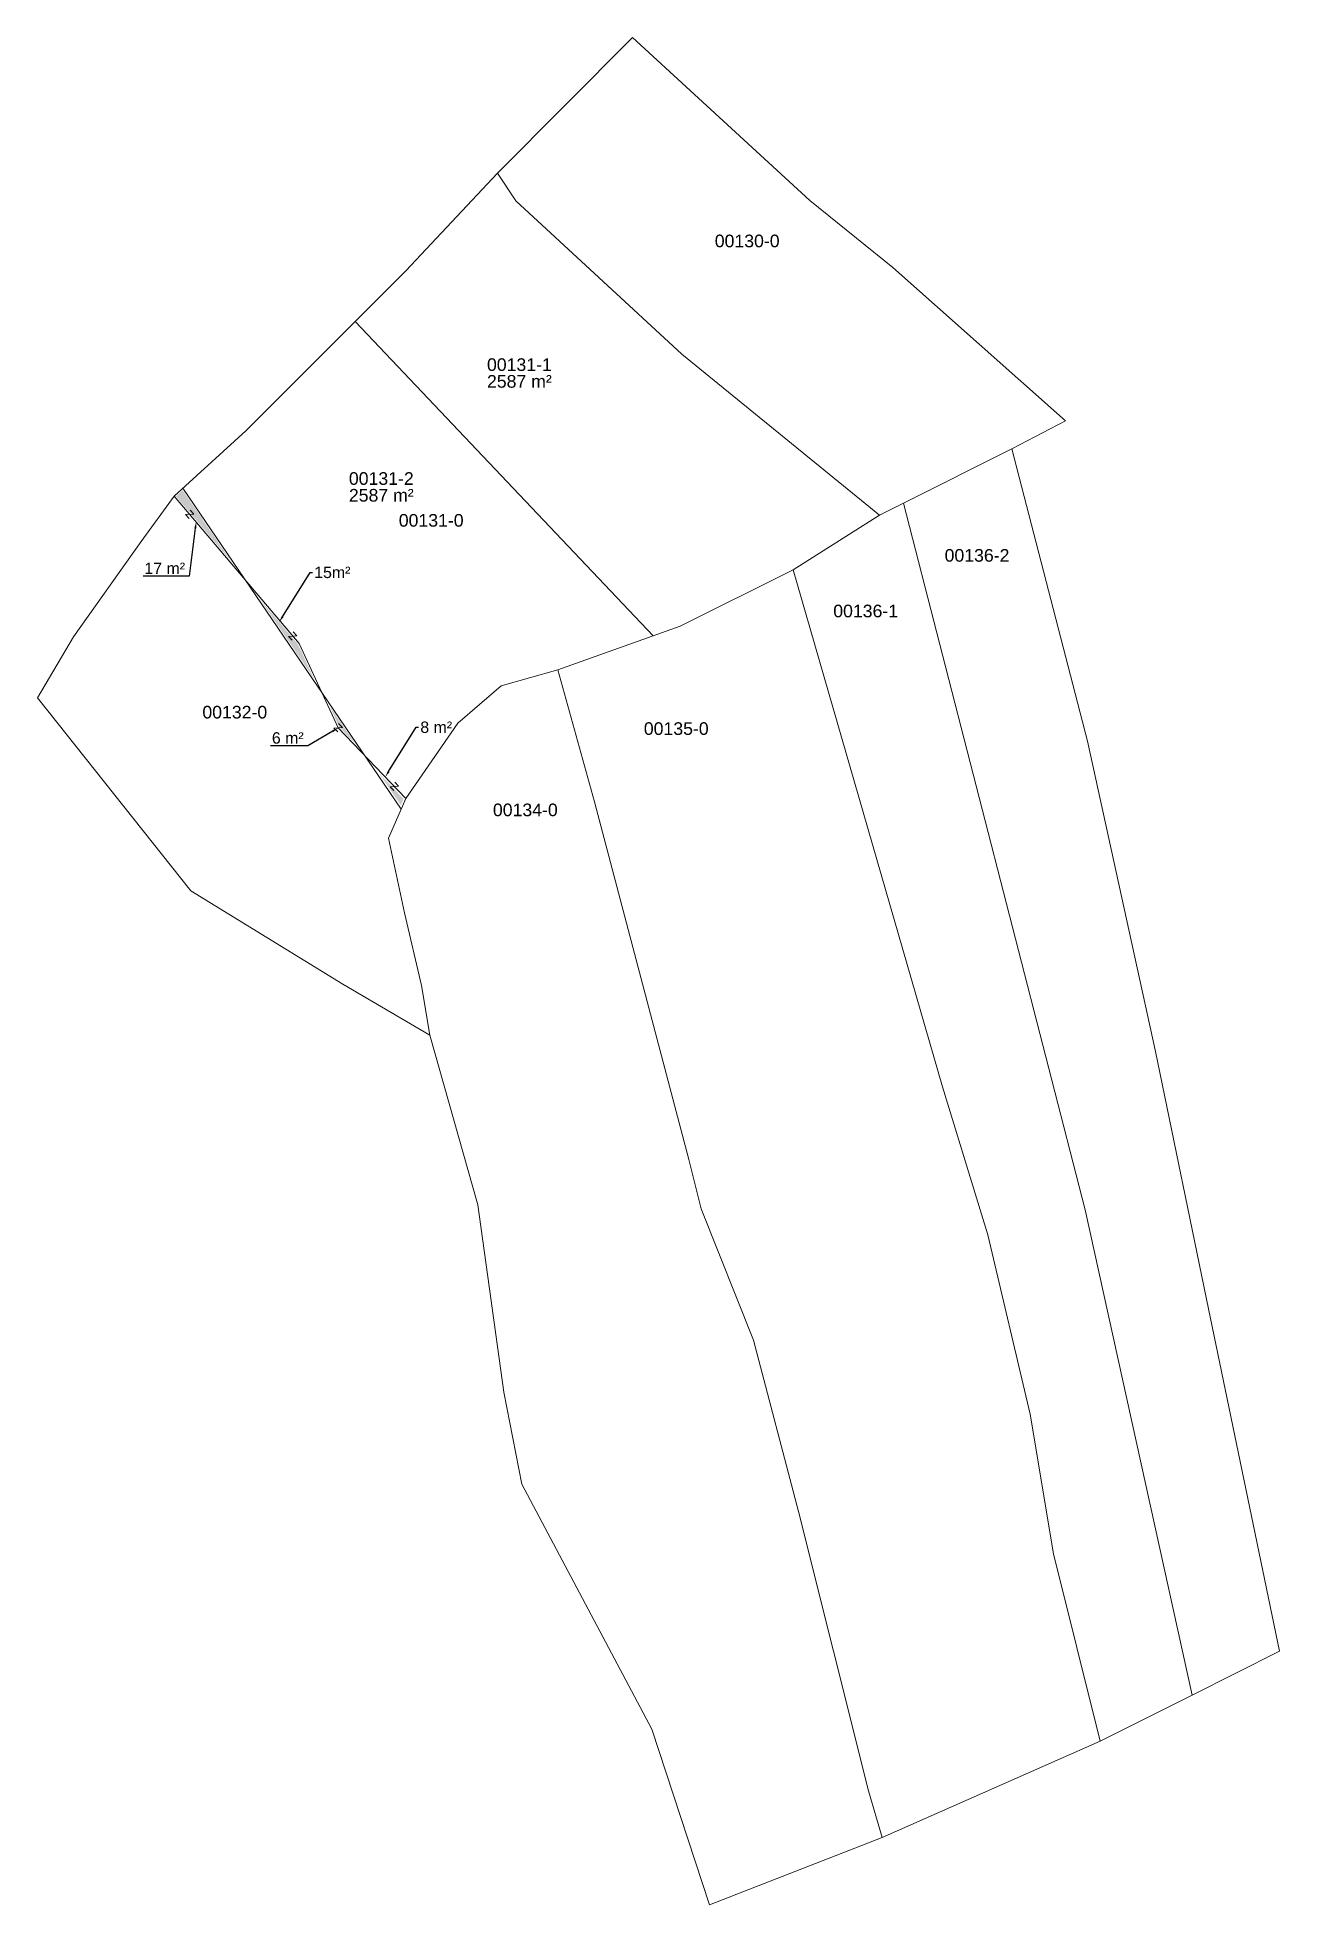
# Model space of a CAD drawing. Header units: metres. Extents: x 7511646 to 7511842, y 4698590 to 4698885.
import ezdxf
from ezdxf import colors
from ezdxf.entities.mleader import LeaderData, LeaderLine
from ezdxf.math import Vec2, Vec3

# ---------------------------------------------------------------- set-up
doc = ezdxf.new("R2010")
doc.units = ezdxf.units.M
for name, color, linetype, lineweight in [('Ndarjet', 1, 'Continuous', 0), ('Nr Parceles Baze', 7, 'Continuous', 0), ('Nr-Kojshi', 251, 'Continuous', 0), ('Nr-Ri', 1, 'Continuous', 0), ('Parc-Kojshi', 251, 'Continuous', 0), ('Parcela Baze', 7, 'Continuous', 0), ('rregullimi  parc', 5, 'Continuous', 0), ('symbol', 1, 'Continuous', 0)]:
    doc.layers.add(name, color=color, linetype=linetype, lineweight=lineweight)
doc.styles.get("Standard").update_dxf_attribs({"font": 'arial.ttf'})

msp = doc.modelspace()

# ---------------------------------------------------------------- hatches: boundary and pattern name
at = {"layer": 'rregullimi  parc'}
h = msp.add_hatch(color=256, dxfattribs=at)
h.dxf.hatch_style = 1
h.paths.add_polyline_path([(7511668.94, 4698813.48), (7511667.87, 4698812.51), (7511676.64, 4698802.16)])
h.paths.add_polyline_path([(7511692.12, 4698779.4), (7511693.69, 4698776.01), (7511696.22, 4698773.37)])
h = msp.add_hatch(color=3, dxfattribs=at)
h.dxf.hatch_style = 1
h.paths.add_polyline_path([(7511681.23, 4698796.12), (7511689.69, 4698783.69), (7511687.17, 4698789.11)])
h = msp.add_hatch(color=3, dxfattribs=at)
h.dxf.hatch_style = 1
h.paths.add_polyline_path([(7511700, 4698768.69), (7511703.44, 4698763.64), (7511703.87, 4698764.65)])

# ---------------------------------------------------------------- linework, layer by layer
at = {"layer": 'Ndarjet', "flags": 128}
msp.add_lwpolyline([(7511696.2, 4698840.18), (7511743.35, 4698790.42)], dxfattribs=at)
at = {"layer": 'Parc-Kojshi', "flags": 128}
for points in [[(7511740.07, 4698885.13), (7511768.14, 4698859.34), (7511781.25, 4698848.72), (7511808.56, 4698824.44), (7511800.09, 4698820.01), (7511782.93, 4698811.43), (7511779.16, 4698809.55), (7511747.88, 4698835), (7511721.6, 4698859.27), (7511718.74, 4698863.67), (7511740.07, 4698885.13)], [(7511828.58, 4698622.83), (7511811.68, 4698699.6), (7511782.93, 4698811.43), (7511800.09, 4698820.01), (7511812.03, 4698773.79), (7511822.77, 4698724.69), (7511831.16, 4698683.95), (7511842.43, 4698629.77), (7511828.58, 4698622.83)], [(7511782.93, 4698811.43), (7511811.68, 4698699.6), (7511828.58, 4698622.83), (7511814.02, 4698615.53), (7511806.65, 4698645.16), (7511802.98, 4698667.27), (7511796.26, 4698695.66), (7511789.11, 4698719.07), (7511765.48, 4698800.87), (7511779.16, 4698809.55), (7511782.93, 4698811.43)], [(7511728.25, 4698785.05), (7511747.64, 4698791.95), (7511765.48, 4698800.87), (7511789.11, 4698719.07), (7511796.26, 4698695.66), (7511802.98, 4698667.27), (7511806.65, 4698645.16), (7511814.02, 4698615.53), (7511779.57, 4698600.29), (7511777.41, 4698607.66), (7511766.35, 4698651.88), (7511759.2, 4698678.97), (7511750.96, 4698699.78), (7511749.01, 4698707.58), (7511734.06, 4698764.15), (7511728.25, 4698785.05)], [(7511704.23, 4698764.71), (7511712.44, 4698776.61), (7511719.33, 4698782.55), (7511728.25, 4698785.05), (7511734.06, 4698764.15), (7511749.01, 4698707.58), (7511750.96, 4698699.78), (7511759.2, 4698678.97), (7511766.35, 4698651.88), (7511777.41, 4698607.66), (7511779.57, 4698600.29), (7511752.26, 4698589.67), (7511743.16, 4698617.42), (7511722.57, 4698656.22), (7511719.75, 4698670.74), (7511715.64, 4698700.43), (7511708.03, 4698727.25), (7511706.73, 4698735.1), (7511703.99, 4698746.63), (7511701.49, 4698758.41), (7511704.23, 4698764.71)]]:
    msp.add_lwpolyline(points, dxfattribs=at)
at = {"layer": 'Parcela Baze', "flags": 128}
for points in [[(7511718.74, 4698863.67), (7511721.6, 4698859.27), (7511747.88, 4698835), (7511779.16, 4698809.55), (7511765.48, 4698800.87), (7511747.64, 4698791.95), (7511728.25, 4698785.05), (7511719.33, 4698782.55), (7511712.44, 4698776.61), (7511704.23, 4698764.71), (7511693.53, 4698775.89), (7511687.34, 4698789.21), (7511667.6, 4698812.53), (7511678.9, 4698822.87), (7511704.23, 4698848.21), (7511718.74, 4698863.67)], [(7511667.6, 4698812.53), (7511687.34, 4698789.21), (7511693.53, 4698775.89), (7511704.23, 4698764.71), (7511701.49, 4698758.41), (7511703.99, 4698746.63), (7511706.73, 4698735.1), (7511708.03, 4698727.25), (7511694.24, 4698735.34), (7511670.21, 4698750.09), (7511645.95, 4698780.65), (7511651.66, 4698790.29), (7511662.36, 4698805.39), (7511667.6, 4698812.53)]]:
    msp.add_lwpolyline(points, dxfattribs=at)
at = {"layer": 'rregullimi  parc', "flags": 128}
msp.add_lwpolyline([(7511668.97, 4698813.79), (7511703.5, 4698763.02)], dxfattribs=at)
at = {"layer": 'symbol', "flags": 128}
for points in [[(7511670.1, 4698810.32), (7511670.69, 4698809.71), (7511669.36, 4698809.61), (7511669.96, 4698809)], [(7511686.41, 4698791.06), (7511687, 4698790.45), (7511685.67, 4698790.35), (7511686.26, 4698789.74)], [(7511693.6, 4698776.56), (7511694.19, 4698775.94), (7511692.86, 4698775.84), (7511693.45, 4698775.23)], [(7511702.48, 4698767.28), (7511703.07, 4698766.67), (7511701.74, 4698766.57), (7511702.34, 4698765.95)]]:
    msp.add_lwpolyline(points, dxfattribs=at)

# ---------------------------------------------------------------- texts
at = {"layer": 'Nr Parceles Baze'}
for s, p in [('00131-0', (7511703.11, 4698807.71)), ('00132-0', (7511672.05, 4698777.36))]:
    msp.add_text(s, height=2, dxfattribs=at).set_placement(p)
at = {"layer": 'Nr-Kojshi'}
for s, p in [('00130-0', (7511753.09, 4698851.92)), ('00136-2', (7511789.44, 4698802.17)), ('00136-1', (7511771.83, 4698793.37)), ('00135-0', (7511741.87, 4698774.76)), ('00134-0', (7511718, 4698761.9))]:
    msp.add_text(s, height=2, dxfattribs=at).set_placement(p)
at = {"layer": 'Nr-Ri'}
for s, p in [('00131-1', (7511717.06, 4698832.35)), ('2587 m²', (7511717.06, 4698829.7)), ('00131-2', (7511695.22, 4698814.33)), ('2587 m²', (7511695.22, 4698811.68))]:
    msp.add_text(s, height=2, dxfattribs=at).set_placement(p)

# ---------------------------------------------------------------- leaders
at = {"layer": 'rregullimi  parc'}
ml = msp.add_multileader_mtext('Standard', dxfattribs=at)
ml.set_content('17 m²', color=256)
ml.set_leader_properties()
ml.build(insert=Vec2(0, 0))
ml.multileader.update_dxf_attribs({"text_right_attachment_type": 6, "dogleg_length": 0.36, "arrow_head_size": 1})
ctx = ml.context
ctx.base_point, ctx.char_height, ctx.arrow_head_size, ctx.landing_gap_size, ctx.plane_origin = Vec3(7511662.9, 4698801.12), 1.8, 1, 0.3, Vec3(7511671.06, 4698808.44)
ctx.right_attachment, ctx.text_align_type = 6, 2
notes = []
notes.append((ctx, [(1, (1, 1, 0), (7511669.97, 4698799.86), (-1, 0), 0.36, [(0, [(7511671.06, 4698808.44)], 0, [])])]))
ctx.mtext.insert, ctx.mtext.alignment, ctx.mtext.flow_direction = Vec3(7511669.31, 4698802.02), 3, 5
at = {"layer": 'rregullimi  parc', "color": 3}
ml = msp.add_multileader_mtext('Standard', dxfattribs=at)
ml.set_content('15m²', color=3)
ml.set_leader_properties()
ml.build(insert=Vec2(0, 0))
ml.multileader.update_dxf_attribs({"text_right_attachment_type": 6, "dogleg_length": 0.36, "arrow_head_size": 1})
ctx = ml.context
ctx.base_point, ctx.char_height, ctx.arrow_head_size, ctx.landing_gap_size, ctx.plane_origin = Vec3(7511689.44, 4698800.47), 1.8, 1, 0.3, Vec3(7511684.2, 4698792.61)
ctx.right_attachment = 6
notes.append((ctx, [(0, (1, 1, 0), (7511689.08, 4698800.47), (1, 0), 0.36, [(0, [(7511684.2, 4698792.61)], 0, [])])]))
ctx.mtext.insert, ctx.mtext.flow_direction = Vec3(7511689.74, 4698801.38), 5
at = {"layer": 'rregullimi  parc'}
ml = msp.add_multileader_mtext('Standard', dxfattribs=at)
ml.set_content('6 m²', color=256)
ml.set_leader_properties()
ml.build(insert=Vec2(0, 0))
ml.multileader.update_dxf_attribs({"text_right_attachment_type": 6, "dogleg_length": 0.36, "arrow_head_size": 1})
ctx = ml.context
ctx.base_point, ctx.char_height, ctx.arrow_head_size, ctx.landing_gap_size, ctx.plane_origin = Vec3(7511682.87, 4698774.27), 1.8, 1, 0.3, Vec3(7511693.46, 4698778.37)
ctx.right_attachment, ctx.text_align_type = 6, 2
notes.append((ctx, [(1, (1, 1, 0), (7511688.73, 4698773.02), (-1, 0), 0.36, [(0, [(7511693.55, 4698775.87)], 0, [])])]))
ctx.mtext.insert, ctx.mtext.alignment, ctx.mtext.flow_direction = Vec3(7511688.07, 4698775.18), 3, 5
at = {"layer": 'rregullimi  parc', "color": 3}
ml = msp.add_multileader_mtext('Standard', dxfattribs=at)
ml.set_content('8 m²', color=3)
ml.set_leader_properties()
ml.build(insert=Vec2(0, 0))
ml.multileader.update_dxf_attribs({"text_right_attachment_type": 6, "dogleg_length": 0.36, "arrow_head_size": 1})
ctx = ml.context
ctx.base_point, ctx.char_height, ctx.arrow_head_size, ctx.landing_gap_size, ctx.plane_origin = Vec3(7511706.22, 4698775.96), 1.8, 1, 0.3, Vec3(7511700.98, 4698768.11)
ctx.right_attachment = 6
notes.append((ctx, [(0, (1, 1, 0), (7511705.86, 4698775.96), (1, 0), 0.36, [(0, [(7511700.98, 4698768.11)], 0, [])])]))
ctx.mtext.insert, ctx.mtext.flow_direction = Vec3(7511706.52, 4698776.88), 5
for ctx, leaders in notes:
    for number, flags, end, landing, length, lines in leaders:
        leader = LeaderData()
        leader.index, (leader.has_last_leader_line, leader.has_dogleg_vector, leader.attachment_direction) = number, flags
        leader.last_leader_point, leader.dogleg_vector, leader.dogleg_length = Vec3(end), Vec3(landing), length
        for number, points, colour, breaks in lines:
            line = LeaderLine()
            line.index, line.vertices, line.color, line.breaks = number, Vec3.list(points), colors.encode_raw_color(colour), breaks
            leader.lines.append(line)
        ctx.leaders.append(leader)

doc.saveas('drawing.dxf')
